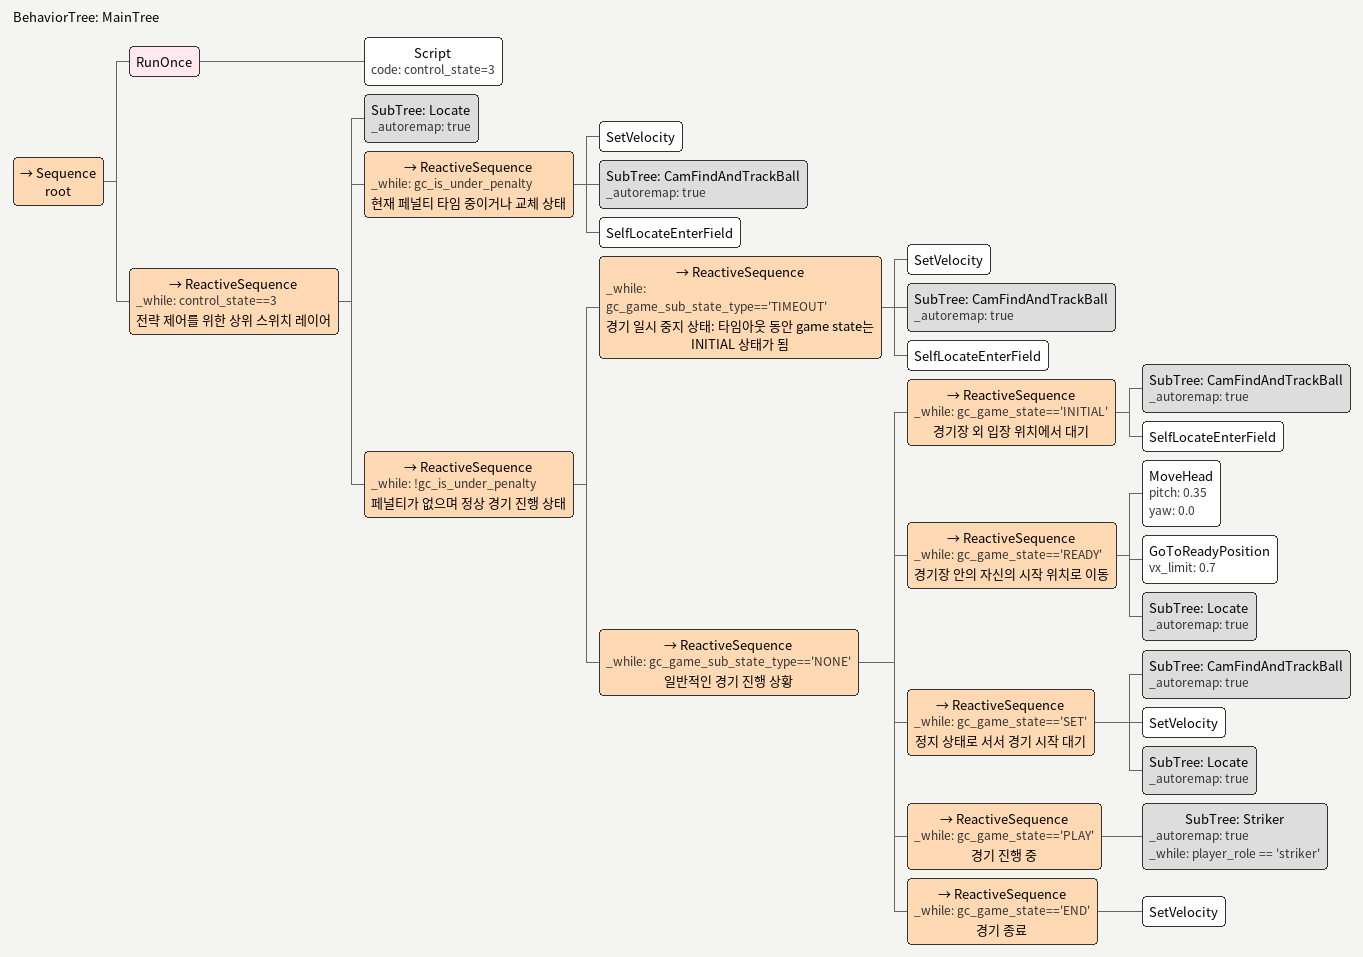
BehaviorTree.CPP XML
<root BTCPP_format="4">
    <include path="./subtrees/cam_find_and_track_ball.xml" />
    <include path="./subtrees/locate.xml" />
    <include path="./subtrees/striker.xml" />

    <BehaviorTree ID="MainTree">
        <Sequence name="root">
            <RunOnce><Script code="control_state=3" /></RunOnce>

            <!-- 수동 보조 모드(state=1), 픽업 후 복귀 모드(state=2) 추후 추가 -->

            <ReactiveSequence _while="control_state==3" name="전략 제어를 위한 상위 스위치 레이어">

                <SubTree ID="Locate" _autoremap="true" />
                <ReactiveSequence _while="gc_is_under_penalty" name="현재 페널티 타임 중이거나 교체 상태">
                    <SetVelocity />
                    <SubTree ID="CamFindAndTrackBall" _autoremap="true" />
                    <SelfLocateEnterField />
                </ReactiveSequence>

                <ReactiveSequence _while="!gc_is_under_penalty" name="페널티가 없으며 정상 경기 진행 상태">
                    <ReactiveSequence _while="gc_game_sub_state_type=='TIMEOUT'" name="경기 일시 중지 상태: 타임아웃 동안 game state는 INITIAL 상태가 됨">
                        <SetVelocity />
                        <SubTree ID="CamFindAndTrackBall" _autoremap="true" />
                        <SelfLocateEnterField />
                    </ReactiveSequence>

                    <ReactiveSequence _while="gc_game_sub_state_type=='NONE'" name="일반적인 경기 진행 상황">
                        <ReactiveSequence _while="gc_game_state=='INITIAL'" name="경기장 외 입장 위치에서 대기">
                            <SubTree ID="CamFindAndTrackBall" _autoremap="true" />
                            <SelfLocateEnterField />
                        </ReactiveSequence>

                        <ReactiveSequence _while="gc_game_state=='READY'" name="경기장 안의 자신의 시작 위치로 이동">
                            <MoveHead pitch="0.35" yaw="0.0" />
                            <GoToReadyPosition  vx_limit="0.7" /> <!-- TODO: 1-->
                            <SubTree ID="Locate" _autoremap="true" />
                        </ReactiveSequence>

                        <ReactiveSequence _while="gc_game_state=='SET'" name="정지 상태로 서서 경기 시작 대기">
                            <SubTree ID="CamFindAndTrackBall" _autoremap="true" />
                            <SetVelocity />
                            <SubTree ID="Locate" _autoremap="true" />
                        </ReactiveSequence>

                        <ReactiveSequence _while="gc_game_state=='PLAY'" name="경기 진행 중">
                            <SubTree ID="Striker" _autoremap="true" _while="player_role == 'striker'" /> <!-- TODO: 2-->

                        </ReactiveSequence>

                        <ReactiveSequence _while="gc_game_state=='END'" name="경기 종료">
                            <SetVelocity />
                        </ReactiveSequence>

                    </ReactiveSequence>

                    <!-- 프리킥(간접/직접 프리킥) 상황 추후 추가 -->

                </ReactiveSequence>
            </ReactiveSequence>
        </Sequence>
    </BehaviorTree>
</root>
